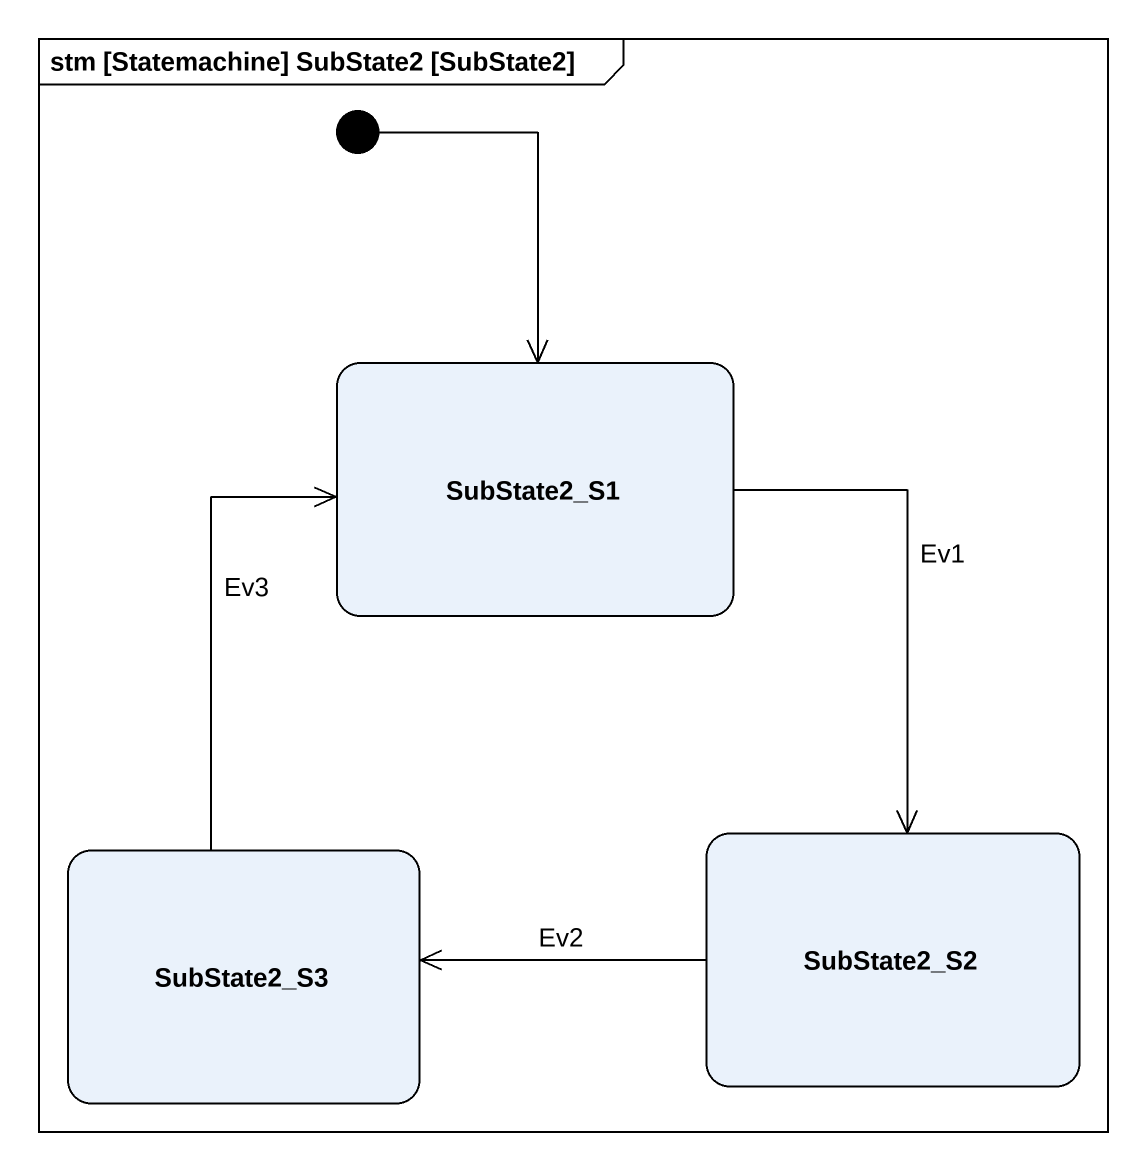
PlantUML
@startuml
mainframe stm [Statemachine] SubState2 [SubState2]
hide empty description
state SubState2_S1
state SubState2_S3
state SubState2_S2
[*] --> SubState2_S1
SubState2_S1 --> SubState2_S2 : Ev1
SubState2_S3 -up-> SubState2_S1 : Ev3
SubState2_S2 -left-> SubState2_S3 : Ev2
@enduml
